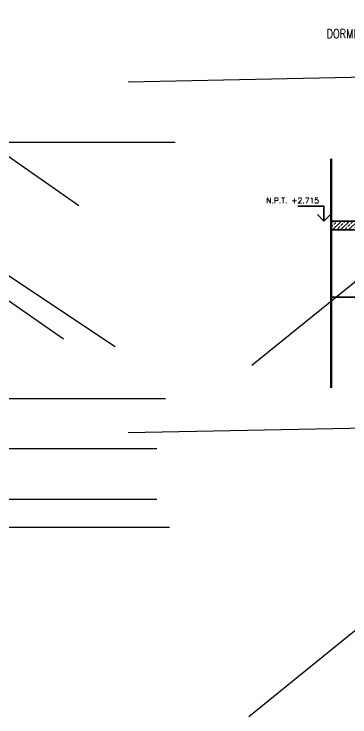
# Model space of a CAD drawing. Header units: metres. Extents: x 72 to 223, y -23 to 139.
# Drawn here: x 160.377 to 161.129, y 127.689 to 129.262 of the extents above; entities that cross this region are included whole.
import ezdxf

# ---------------------------------------------------------------- set-up
doc = ezdxf.new("R2010")
doc.units = ezdxf.units.M
doc.header["$LTSCALE"] = 5
doc.header["$MEASUREMENT"] = 0
doc.layers.get('0').update_dxf_attribs({"color": 30})
for name, color, linetype, lineweight in [('A-ANNO-NOTE', 7, 'Continuous', 35), ('A-DETL-OTLN', 1, 'Continuous', 50), ('A-DETL-PATT', 8, 'Continuous', 18), ('A-WALL-FULL-EXTR', 7, 'Continuous', 35)]:
    doc.layers.add(name, color=color, linetype=linetype, lineweight=lineweight)
doc.styles.add('E-ROMANS', font='romans.shx', dxfattribs={"width": 0.8})
doc.dimstyles.new('E-0005_TICK_18', dxfattribs={"dimscale": 0.001, "dimtxt": 9, "dimasz": 9, "dimexe": 4.5, "dimexo": 3, "dimgap": 4.5, "dimtad": 0, "dimdec": 0, "dimlfac": 1000, "dimzin": 0, "dimdsep": 46, "dimtxsty": 'E-ROMANS', "dimblk": 'OBLIQUE', "dimcen": 4.5, "dimclrd": 256, "dimclre": 256, "dimclrt": 256, "dimadec": 0, "dimazin": 0, "dimtfac": 1, "dimtdec": 0, "dimtmove": 1, "dimatfit": 3, "dimldrblk": 'OPEN90', "dimfxl": 1, "dimtfill": 1, "dimtolj": 1, "dimtzin": 0, "dimarcsym": 0})

# ---------------------------------------------------------------- blocks, each defined once
blk = doc.blocks.new('_Oblique')
at = {"color": 0, "linetype": 'ByBlock', "lineweight": -2}
blk.add_line((-0.5, -0.5), (0.5, 0.5), dxfattribs=at)
blk = doc.blocks.new('NIVEL DS')
for points in [[(0, 0), (0, 0.0658523979373058), (0.1162625308497809, 0.0658523979373058)], [(0.02935353699649568, 0.02935353699649568), (0, 0), (-0.02935353699649568, 0.02935353699649568)]]:
    blk.add_lwpolyline(points)
at = {"style": 'E-ROMANS'}
blk.add_attdef('NIVEL', (-7.275957614183426e-12, 0.07944050769401656), '', height=0.025, dxfattribs=at)

msp = doc.modelspace()

# ---------------------------------------------------------------- hatches: boundary and pattern name
at = {"layer": 'A-DETL-PATT'}
h = msp.add_hatch(dxfattribs=at)
h.set_pattern_fill('BRASS', color=256, scale=0.002, angle=45, style=0)
h.set_pattern_definition([(45, (0, 0), (-0.008980256121069152, 0.008980256121069154), []), (45, (-0.004490128060534576, 0.004490128060534577), (-0.008980256121069152, 0.008980256121069154), [0.00635, -0.003175])])
h.paths.add_polyline_path([(161.5806392293879, 128.7984396764865), (161.0863675592086, 128.7984396764865), (161.0863675592086, 128.7784396764865), (161.5806392293879, 128.7784396764865), (161.5806392293879, 128.7834396764865)])

# ---------------------------------------------------------------- linework, layer by layer
at = {"layer": 'A-DETL-OTLN'}
msp.add_lwpolyline([(161.0863675592085, 128.9375872979965), (161.0863675592085, 128.4248803937091)], dxfattribs=at)
at = {"layer": 'A-WALL-FULL-EXTR'}
for p, q in [((161.0863675592085, 128.7984396764865), (161.5806392293879, 128.7984396764865)), ((161.0863675592085, 128.7784396764865), (161.5806392293879, 128.7784396764865)), ((161.5756392293879, 128.6284396764864), (161.0863675592085, 128.6284396764864))]:
    msp.add_line(p, q, dxfattribs=at)

# ---------------------------------------------------------------- block references
at = {"layer": 'A-ANNO-NOTE'}
ref = msp.add_blockref('NIVEL DS', (161.0702805688388, 128.7984396764865), dxfattribs=dict(at, xscale=-0.5, yscale=0.5, zscale=0.5))
ref.add_attrib('NIVEL', 'N.P.T. +2.715', (160.9411139021758, 128.8381599303335), dxfattribs={"layer": '0', "height": 0.0125, "style": 'E-ROMANS'})

# ---------------------------------------------------------------- texts
at = {"layer": 'A-ANNO-NOTE', "insert": (161.2276751143037, 129.2176251407993), "char_height": 0.02, "attachment_point": 6, "style": 'E-ROMANS'}
msp.add_mtext('DORMITORIO 2', dxfattribs=at)

# ---------------------------------------------------------------- leaders
at = {"layer": 'A-ANNO-NOTE'}
for points in [[(159.6996995536057, 129.4031389349211), (159.7561639368531, 129.3640093423193), (159.8256602358386, 129.3640093423193)], [(161.6317306153722, 129.1294600343704), (161.5220586985713, 129.1272404609685)], [(159.6653952729172, 129.1046349387224), (159.6924357351615, 129.0858964860198), (159.8590939387734, 129.0858964860198)], [(161.6855250659914, 129.1049876341118), (161.6619981667334, 129.0858964860198), (161.8286563703454, 129.0858964860198)], [(159.7710767820627, 129.0725058470085), (159.7997116629237, 129.0533976703688), (159.8692079619091, 129.0533976703688)], [(159.7370355837385, 128.9750868098357), (159.86920810217, 128.975086809836)], [(159.7154875982559, 128.4013117534021), (159.8196571883717, 128.4013117534021)], [(161.6317303776353, 128.344639682563), (161.5220584608344, 128.3424201091611)], [(161.6787647264267, 128.3189922672455), (161.6552378271687, 128.2999011191535), (161.8218960307806, 128.2999011191535)], [(159.696076797835, 128.2893115223266), (159.86920810217, 128.2893115223551)], [(159.696076797835, 128.1759713480738), (159.86920810217, 128.1759713481023)], [(159.7249690853214, 128.113551528934), (159.8692081021701, 128.113551528934)]]:
    msp.add_leader(points, dimstyle='E-0005_TICK_18', override={"dimscale": 0.01, "dimasz": 1.5, "dimtad": 0, "dimldrblk": 'Open90'}, dxfattribs=at)

doc.saveas('drawing.dxf')
